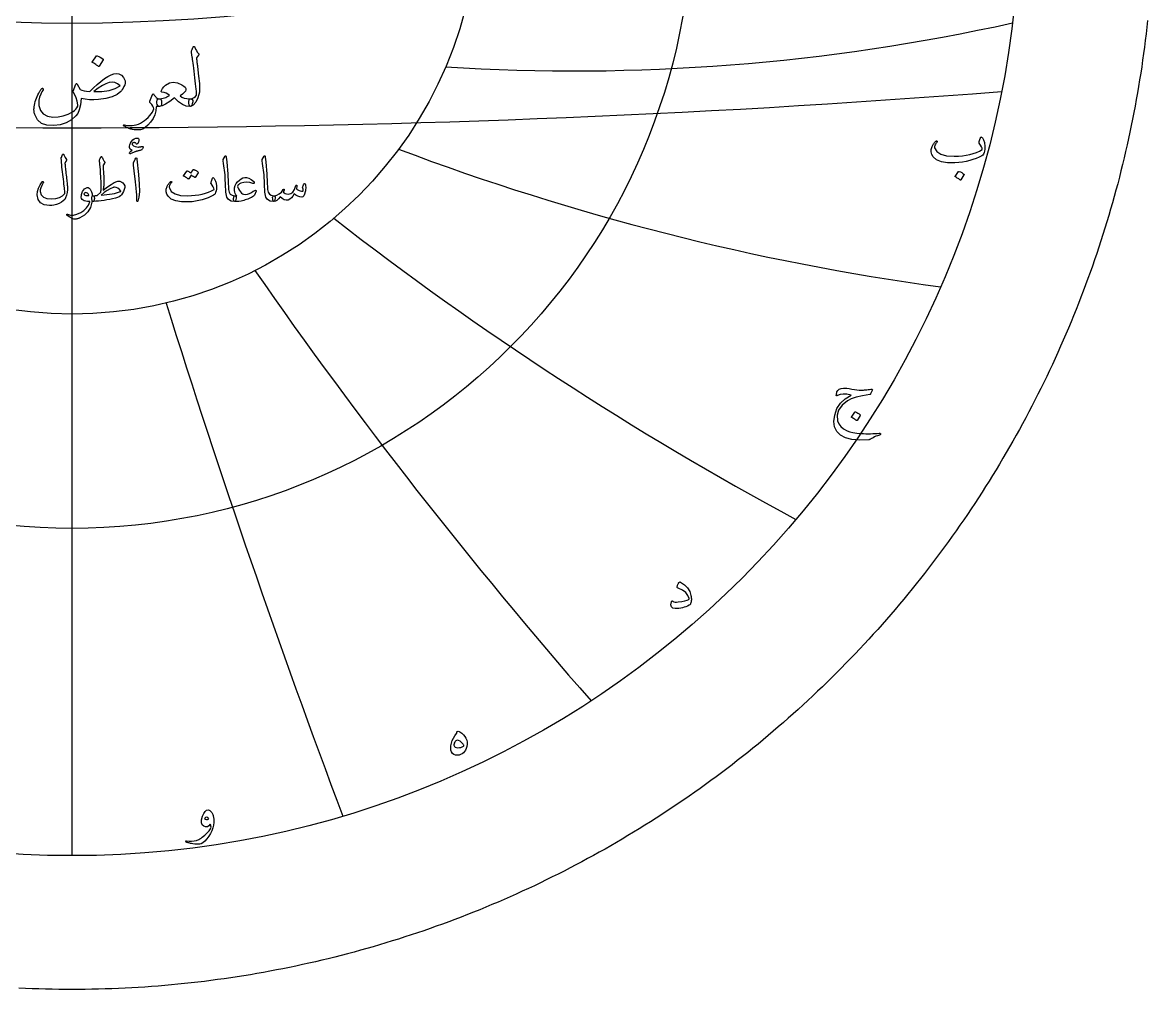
# Model space of a CAD drawing. Header units: millimetres. Extents: x -68 to 68, y -68 to 70.
# Drawn here: x -3.1 to 68.1, y -68.5 to -7.2 of the extents above; entities that cross this region are included whole.
import ezdxf

# ---------------------------------------------------------------- set-up
doc = ezdxf.new("R2010")
doc.units = ezdxf.units.MM
for name, color, linetype in [('CUT_OUTER', 1, 'Continuous'), ('ENGRAVE', 7, 'Continuous'), ('ENGRAVE_FINE', 8, 'Continuous'), ('TEXT', 5, 'Continuous')]:
    doc.layers.add(name, color=color, linetype=linetype)

msp = doc.modelspace()

# ---------------------------------------------------------------- linework, layer by layer
at = {"layer": 'CUT_OUTER'}
msp.add_lwpolyline([(68.1028, -7.1297), (68.0578, -7.5475), (68.0102, -7.9649), (67.96, -8.3821), (67.9073, -8.7989), (67.8521, -9.2154), (67.7942, -9.6316), (67.7339, -10.0474), (67.6709, -10.4628), (67.6055, -10.8778), (67.5374, -11.2924), (67.4669, -11.7066), (67.3938, -12.1204), (67.3181, -12.5337), (67.24, -12.9465), (67.1593, -13.3588), (67.076, -13.7706), (66.9903, -14.182), (66.902, -14.5927), (66.8112, -15.003), (66.7179, -15.4126), (66.6221, -15.8217), (66.5237, -16.2302), (66.4229, -16.6381), (66.3196, -17.0453), (66.2137, -17.4519), (66.1054, -17.8579), (65.9946, -18.2632), (65.8813, -18.6677), (65.7655, -19.0716), (65.6472, -19.4748), (65.5265, -19.8772), (65.4033, -20.2789), (65.2776, -20.6799), (65.1495, -21.08), (65.0189, -21.4794), (64.8859, -21.8779), (64.7505, -22.2756), (64.6126, -22.6725), (64.4722, -23.0685), (64.3295, -23.4637), (64.1843, -23.858), (64.0367, -24.2513), (63.8867, -24.6438), (63.7343, -25.0354), (63.5795, -25.4259), (63.4222, -25.8156), (63.2627, -26.2042), (63.1007, -26.5919), (62.9363, -26.9786), (62.7696, -27.3643), (62.6005, -27.7489), (62.4291, -28.1325), (62.2553, -28.515), (62.0791, -28.8965), (61.9007, -29.2768), (61.7199, -29.6561), (61.5367, -30.0342), (61.3513, -30.4113), (61.1635, -30.7871), (60.9735, -31.1618), (60.7811, -31.5354), (60.5865, -31.9077), (60.3896, -32.2789), (60.1904, -32.6488), (59.9889, -33.0175), (59.7852, -33.385), (59.5792, -33.7512), (59.371, -34.1161), (59.1605, -34.4798), (58.9479, -34.8421), (58.733, -35.2032), (58.5159, -35.5629), (58.2965, -35.9213), (58.075, -36.2783), (57.8513, -36.634), (57.6255, -36.9882), (57.3974, -37.3411), (57.1672, -37.6926), (56.9349, -38.0427), (56.7004, -38.3913), (56.4638, -38.7385), (56.225, -39.0842), (55.9841, -39.4285), (55.7411, -39.7712), (55.4961, -40.1125), (55.2489, -40.4523), (54.9996, -40.7905), (54.7483, -41.1272), (54.4949, -41.4624), (54.2395, -41.796), (53.982, -42.128), (53.7225, -42.4584), (53.461, -42.7873), (53.1974, -43.1145), (52.9319, -43.4401), (52.6644, -43.764), (52.3948, -44.0864), (52.1233, -44.407), (51.8499, -44.726), (51.5745, -45.0433), (51.2971, -45.3589), (51.0178, -45.6728), (50.7366, -45.985), (50.4535, -46.2954), (50.1685, -46.6042), (49.8816, -46.9111), (49.5928, -47.2163), (49.3022, -47.5197), (49.0097, -47.8213), (48.7153, -48.1211), (48.4191, -48.4191), (48.1211, -48.7153), (47.8213, -49.0097), (47.5197, -49.3022), (47.2163, -49.5928), (46.9111, -49.8816), (46.6042, -50.1685), (46.2954, -50.4535), (45.985, -50.7366), (45.6728, -51.0178), (45.3589, -51.2971), (45.0433, -51.5745), (44.726, -51.8499), (44.407, -52.1233), (44.0864, -52.3948), (43.764, -52.6644), (43.4401, -52.9319), (43.1145, -53.1974), (42.7873, -53.461), (42.4584, -53.7225), (42.128, -53.982), (41.796, -54.2395), (41.4624, -54.4949), (41.1272, -54.7483), (40.7905, -54.9996), (40.4523, -55.2489), (40.1125, -55.4961), (39.7712, -55.7411), (39.4285, -55.9841), (39.0842, -56.225), (38.7385, -56.4638), (38.3913, -56.7004), (38.0427, -56.9349), (37.6926, -57.1672), (37.3411, -57.3974), (36.9882, -57.6255), (36.634, -57.8513), (36.2783, -58.075), (35.9213, -58.2965), (35.5629, -58.5159), (35.2032, -58.733), (34.8421, -58.9479), (34.4798, -59.1605), (34.1161, -59.371), (33.7512, -59.5792), (33.385, -59.7852), (33.0175, -59.9889), (32.6488, -60.1904), (32.2789, -60.3896), (31.9077, -60.5865), (31.5354, -60.7811), (31.1618, -60.9735), (30.7871, -61.1635), (30.4113, -61.3513), (30.0342, -61.5367), (29.6561, -61.7199), (29.2768, -61.9007), (28.8965, -62.0791), (28.515, -62.2553), (28.1325, -62.4291), (27.7489, -62.6005), (27.3643, -62.7696), (26.9786, -62.9363), (26.5919, -63.1007), (26.2042, -63.2627), (25.8156, -63.4222), (25.4259, -63.5795), (25.0354, -63.7343), (24.6438, -63.8867), (24.2513, -64.0367), (23.858, -64.1843), (23.4637, -64.3295), (23.0685, -64.4722), (22.6725, -64.6126), (22.2756, -64.7505), (21.8779, -64.8859), (21.4794, -65.0189), (21.08, -65.1495), (20.6799, -65.2776), (20.2789, -65.4033), (19.8772, -65.5265), (19.4748, -65.6472), (19.0716, -65.7655), (18.6677, -65.8813), (18.2632, -65.9946), (17.8579, -66.1054), (17.4519, -66.2137), (17.0453, -66.3196), (16.6381, -66.4229), (16.2302, -66.5237), (15.8217, -66.6221), (15.4126, -66.7179), (15.003, -66.8112), (14.5927, -66.902), (14.182, -66.9903), (13.7706, -67.076), (13.3588, -67.1593), (12.9465, -67.24), (12.5337, -67.3181), (12.1204, -67.3938), (11.7066, -67.4669), (11.2924, -67.5374), (10.8778, -67.6055), (10.4628, -67.6709), (10.0474, -67.7339), (9.6316, -67.7942), (9.2154, -67.8521), (8.7989, -67.9073), (8.3821, -67.96), (7.9649, -68.0102), (7.5475, -68.0578), (7.1297, -68.1028), (6.7117, -68.1453), (6.2935, -68.1852), (5.875, -68.2225), (5.4563, -68.2573), (5.0373, -68.2895), (4.6182, -68.3191), (4.1989, -68.3461), (3.7795, -68.3706), (3.3599, -68.3925), (2.9402, -68.4118), (2.5204, -68.4286), (2.1005, -68.4428), (1.6805, -68.4544), (1.2604, -68.4634), (0.8403, -68.4698), (0.4202, -68.4737), (0, -68.475), (-0.4202, -68.4737), (-0.8403, -68.4698), (-1.2604, -68.4634), (-1.6805, -68.4544), (-2.1005, -68.4428), (-2.5204, -68.4286), (-2.9402, -68.4118), (-3.3599, -68.3925)], dxfattribs=at)
at = {"layer": 'ENGRAVE'}
for points in [[(0, -60), (0, 60)], [(0, -60), (0, -25.7092)]]:
    msp.add_lwpolyline(points, dxfattribs=at)
for radius in [60, 39.2754, 25.7092]:
    msp.add_circle((0, 0), radius, dxfattribs=at)
for centre, radius, start, end in [((0, 102.3158), 109.5951, 237.334847, 302.665153), ((31.7316, 118.424), 128.7389, 266.404727, 282.482635), ((76.5354, 132.5633), 158.0293, 249.303424, 262.165751), ((144.184, 144.184), 207.655, 232.086577, 241.733322), ((264.7091, 152.8299), 308.1727, 214.777897, 221.20906), ((590.2568, 158.1588), 612.3397, 197.4053373, 200.6209189)]:
    msp.add_arc(centre, radius, start, end, dxfattribs=at)
at = {"layer": 'ENGRAVE_FINE'}
msp.add_arc((0, 742.9788), 756.8869, 265.5394658, 274.4605342, dxfattribs=at)
at = {"layer": 'TEXT'}
for points in [[(7.5687, -9.0463), (7.6046, -8.9594), (7.6326, -8.8906), (7.6525, -8.8397), (7.6645, -8.8067), (7.6738, -8.7858), (7.6858, -8.7708), (7.7004, -8.7618), (7.7177, -8.7588), (7.7374, -8.7622), (7.7537, -8.7721), (7.7666, -8.7888), (7.7763, -8.8121), (7.8205, -8.9262), (7.8734, -9.029), (7.935, -9.1204), (8.0052, -9.2006), (8.0248, -9.2262), (8.0304, -9.2552), (8.0221, -9.2874), (7.9998, -9.323), (7.8827, -9.488), (7.8907, -9.5619), (7.8987, -9.6344), (7.9067, -9.7056), (7.9147, -9.7754), (7.9227, -9.844), (7.9306, -9.9112), (7.9386, -9.977), (7.9466, -10.0416), (8.0201, -10.639), (8.065, -11.1061), (8.0813, -11.4427), (8.069, -11.649), (7.9686, -12.0232), (7.8375, -12.2997), (7.6758, -12.4783), (7.4835, -12.5592), (7.4782, -12.5592), (7.4729, -12.5592), (7.4676, -12.5592), (7.4623, -12.5592), (7.4307, -12.5292), (7.4104, -12.4607), (7.4014, -12.3536), (7.4037, -12.2079), (7.4087, -12.154), (7.4237, -12.1147), (7.4486, -12.0901), (7.4835, -12.0801), (7.6186, -12.0532), (7.731, -12.0043), (7.8209, -11.9334), (7.8881, -11.8406), (7.8836, -11.7292), (7.8754, -11.6024), (7.8636, -11.4604), (7.8481, -11.303), (7.8293, -11.131), (7.8076, -10.9451), (7.7828, -10.7452), (7.755, -10.5313), (7.7294, -10.321), (7.7058, -10.1321), (7.6841, -9.9644), (7.6645, -9.818), (7.6476, -9.6929), (7.6339, -9.5892), (7.6236, -9.5067), (7.6166, -9.4454), (7.5634, -9.1421), (7.5617, -9.1121), (7.5621, -9.0862), (7.5644, -9.0642), (7.5687, -9.0463)], [(1.5435, -9.3603), (1.5502, -9.3536), (1.5595, -9.3496), (1.5715, -9.3483), (1.5861, -9.3496), (1.6896, -9.3916), (1.7871, -9.4428), (1.8785, -9.5033), (1.964, -9.5732), (1.9723, -9.5838), (1.976, -9.5945), (1.975, -9.6051), (1.9694, -9.6158), (1.7192, -10.0203), (1.7099, -10.0299), (1.6979, -10.0323), (1.6833, -10.0273), (1.666, -10.015), (1.651, -10.0043), (1.6274, -9.9884), (1.5951, -9.9671), (1.5542, -9.9404), (1.504, -9.9085), (1.4438, -9.8713), (1.3736, -9.8287), (1.2934, -9.7808), (1.2827, -9.7728), (1.2774, -9.7648), (1.2774, -9.7568), (1.2827, -9.7488)], [(2.789, -10.4674), (2.9747, -10.4947), (3.1323, -10.5818), (3.2621, -10.7289), (3.3639, -10.9358), (3.3752, -11.0149), (3.3665, -11.1034), (3.3379, -11.2012), (3.2894, -11.3084), (3.2335, -11.4115), (3.1829, -11.4973), (3.1377, -11.5658), (3.0977, -11.6171), (2.8649, -11.8087), (2.5495, -11.9577), (2.1517, -12.0642), (1.6713, -12.128), (1.3822, -12.142), (1.1058, -12.136), (0.842, -12.1101), (0.5908, -12.0642), (0.5316, -12.4544), (0.4551, -12.7681), (0.3613, -13.0053), (0.2502, -13.1659), (-0.0412, -13.4138), (-0.3726, -13.5984), (-0.7438, -13.7198), (-1.155, -13.778), (-1.5878, -13.7577), (-1.9334, -13.633), (-2.1919, -13.4038), (-2.3632, -13.0701), (-2.3779, -13.0184), (-2.3898, -12.9643), (-2.3992, -12.908), (-2.4058, -12.8492), (-2.4091, -12.7885), (-2.4085, -12.7262), (-2.4038, -12.6621), (-2.3952, -12.5964), (-2.3765, -12.4801), (-2.3526, -12.3655), (-2.3233, -12.2526), (-2.2887, -12.1413), (-2.2491, -12.0321), (-2.2049, -11.9251), (-2.156, -11.8205), (-2.1024, -11.7182), (-2.0786, -11.6766), (-2.0552, -11.637), (-2.0321, -11.5994), (-2.0093, -11.5638), (-1.9872, -11.5302), (-1.966, -11.4986), (-1.9459, -11.469), (-1.9268, -11.4414), (-1.9131, -11.4258), (-1.8988, -11.4161), (-1.8839, -11.4125), (-1.8682, -11.4148), (-1.8516, -11.4211), (-1.839, -11.4294), (-1.8303, -11.4398), (-1.8256, -11.4521), (-1.8243, -11.466), (-1.8256, -11.4813), (-1.8296, -11.498), (-1.8363, -11.5159), (-1.8752, -11.5748), (-1.9121, -11.6397), (-1.9471, -11.7105), (-1.98, -11.7874), (-2.0492, -11.984), (-2.0918, -12.1693), (-2.1077, -12.3433), (-2.0971, -12.5059), (-1.9976, -12.815), (-1.8163, -13.0395), (-1.5532, -13.1796), (-1.2082, -13.2351), (-0.8749, -13.2195), (-0.5509, -13.1566), (-0.2362, -13.0465), (0.0692, -12.8892), (0.1613, -12.8236), (0.2408, -12.7441), (0.3077, -12.6506), (0.3619, -12.5432), (0.3683, -12.5282), (0.3712, -12.5099), (0.3709, -12.4883), (0.3673, -12.4634), (0.3204, -12.2252), (0.2595, -12.0163), (0.1846, -11.8366), (0.0958, -11.6863), (0.0782, -11.6586), (0.0679, -11.6344), (0.0649, -11.6134), (0.0692, -11.5958), (0.2342, -11.1593), (0.2578, -11.1264), (0.2808, -11.1127), (0.3031, -11.1184), (0.3247, -11.1434), (0.5216, -11.4787), (0.6271, -11.5286), (0.7625, -11.5665), (0.9278, -11.5924), (1.1231, -11.6064), (1.3549, -11.3805), (1.5875, -11.1713), (1.8207, -10.9787), (2.0545, -10.8027), (2.2781, -10.656), (2.475, -10.5512), (2.6453, -10.4883), (2.789, -10.4674)], [(3.0498, -11.2551), (2.8865, -11.1307), (2.7158, -11.0555), (2.5379, -11.0296), (2.3526, -11.0529), (2.1517, -11.1237), (1.9215, -11.2405), (1.662, -11.4032), (1.3732, -11.6117), (1.8992, -11.6134), (2.3539, -11.5545), (2.7375, -11.4351), (3.0498, -11.2551)], [(7.4835, -12.0801), (7.5614, -12.0918), (7.614, -12.1267), (7.6412, -12.1849), (7.6432, -12.2664), (7.6173, -12.3925), (7.582, -12.4833), (7.5374, -12.5389), (7.4835, -12.5592), (7.2384, -12.5369), (6.9925, -12.4381), (6.746, -12.2628), (6.4989, -12.0109), (6.1872, -12.2528), (5.9227, -12.4248), (5.7055, -12.5269), (5.5355, -12.5592), (5.4793, -12.5465), (5.433, -12.5086), (5.3968, -12.4454), (5.3705, -12.3569), (5.3628, -12.2398), (5.3878, -12.1546), (5.4453, -12.1014), (5.5355, -12.0801), (5.6175, -12.0721), (5.6985, -12.0588), (5.7785, -12.0402), (5.8575, -12.0163), (5.9355, -11.9866), (6.0125, -11.9511), (6.0885, -11.9095), (6.1635, -11.8619), (6.0714, -11.7867), (5.96, -11.7262), (5.8292, -11.6803), (5.6792, -11.649), (5.6656, -11.6433), (5.6566, -11.6317), (5.6522, -11.6141), (5.6526, -11.5904), (5.6779, -11.5089), (5.7324, -11.4188), (5.8163, -11.32), (5.9294, -11.2125), (6.1652, -11.0712), (6.415, -11.0196), (6.6788, -11.0579), (6.9566, -11.1859), (7.0744, -11.2678), (7.1562, -11.3483), (7.2021, -11.4274), (7.2121, -11.5053), (7.1828, -11.5891), (7.111, -11.6809), (6.9965, -11.7807), (6.8395, -11.8885), (6.9516, -11.9723), (7.0963, -12.0322), (7.2736, -12.0681), (7.4835, -12.0801)], [(4.934, -12.2292), (5.099, -11.8034), (5.1173, -11.7694), (5.135, -11.7528), (5.1519, -11.7535), (5.1682, -11.7714), (5.2128, -11.8459), (5.256, -11.9098), (5.298, -11.963), (5.3385, -12.0056), (5.3831, -12.0382), (5.4317, -12.0615), (5.4843, -12.0755), (5.5408, -12.0801), (5.5967, -12.0948), (5.6366, -12.1387), (5.6606, -12.2119), (5.6685, -12.3143), (5.6606, -12.4174), (5.6366, -12.4926), (5.5967, -12.5399), (5.5408, -12.5592), (5.4979, -12.5612), (5.4543, -12.5618), (5.4101, -12.5612), (5.3652, -12.5592), (5.3575, -12.5612), (5.3505, -12.5671), (5.3442, -12.5771), (5.3385, -12.5911), (5.3099, -12.8429), (5.2401, -13.0874), (5.129, -13.3246), (4.9766, -13.5545), (4.8066, -13.7544), (4.6426, -13.9018), (4.4846, -13.9966), (4.3326, -14.0388), (4.1895, -14.0498), (4.0585, -14.0508), (3.9394, -14.0418), (3.8323, -14.0229), (3.7799, -14.0082), (3.7238, -13.9909), (3.6641, -13.971), (3.6007, -13.9484), (3.534, -13.9224), (3.4643, -13.8925), (3.3916, -13.8585), (3.316, -13.8206), (3.297, -13.812), (3.2827, -13.802), (3.2731, -13.7907), (3.2681, -13.778), (3.2647, -13.7611), (3.2654, -13.7474), (3.2701, -13.7371), (3.2787, -13.7301), (3.29, -13.7238), (3.3027, -13.7208), (3.3166, -13.7211), (3.3319, -13.7248), (3.4996, -13.7587), (3.6566, -13.7754), (3.803, -13.7747), (3.9387, -13.7567), (4.0729, -13.7213), (4.2042, -13.6736), (4.3324, -13.6135), (4.4577, -13.5412), (4.5802, -13.4568), (4.7005, -13.3609), (4.8184, -13.2533), (4.934, -13.134), (5.0209, -13.0252), (5.0897, -12.9171), (5.1406, -12.8097), (5.1735, -12.7029), (5.1639, -12.6284), (5.1243, -12.5432), (5.0548, -12.4474), (4.9553, -12.3409), (4.938, -12.318), (4.9287, -12.2917), (4.9274, -12.2621), (4.934, -12.2292)], [(4.3672, -15.3402), (4.3152, -15.3499), (4.2669, -15.3592), (4.2223, -15.3679), (4.1816, -15.3761), (4.1448, -15.3841), (4.1122, -15.3921), (4.0839, -15.4001), (4.0598, -15.4081), (4.0353, -15.4172), (4.0059, -15.4285), (3.9715, -15.4421), (3.9321, -15.458), (3.8876, -15.4763), (3.8382, -15.4974), (3.7839, -15.5212), (3.7245, -15.5478), (3.7003, -15.5558), (3.6796, -15.5558), (3.6624, -15.5478), (3.6486, -15.5318), (3.6404, -15.4926), (3.6636, -15.447), (3.7182, -15.3948), (3.8043, -15.3362), (3.7384, -15.2988), (3.6885, -15.2584), (3.6546, -15.215), (3.6367, -15.1686), (3.6332, -15.081), (3.6546, -14.9859), (3.701, -14.8834), (3.7724, -14.7734), (3.8575, -14.6748), (3.945, -14.6067), (4.0351, -14.569), (4.1277, -14.5618), (4.1793, -14.5748), (4.2145, -14.6017), (4.2332, -14.6426), (4.2354, -14.6975), (4.2265, -14.7569), (4.2115, -14.8113), (4.1905, -14.8607), (4.1636, -14.9051), (4.1366, -14.9363), (4.1117, -14.95), (4.0887, -14.9463), (4.0678, -14.925), (4.0438, -14.8934), (4.0159, -14.8702), (3.984, -14.8554), (3.948, -14.8492), (3.9104, -14.8492), (3.8772, -14.8572), (3.8485, -14.8731), (3.8243, -14.8971), (3.8066, -14.926), (3.8013, -14.953), (3.8086, -14.9779), (3.8283, -15.0009), (3.9021, -15.0555), (3.9919, -15.0957), (4.0977, -15.1214), (4.2195, -15.1326), (4.2301, -15.1323), (4.2419, -15.1311), (4.255, -15.1293), (4.2694, -15.1266), (4.285, -15.1235), (4.3018, -15.1201), (4.3199, -15.1165), (4.3392, -15.1127), (4.3602, -15.1088), (4.3792, -15.1052), (4.3961, -15.1018), (4.4111, -15.0987), (4.4243, -15.0961), (4.436, -15.0942), (4.4463, -15.0931), (4.455, -15.0927), (4.4715, -15.0945), (4.4849, -15.0997), (4.4954, -15.1084), (4.5029, -15.1206), (4.5076, -15.1324), (4.5099, -15.1436), (4.5096, -15.1543), (4.5069, -15.1646), (4.4682, -15.2369), (4.432, -15.2903), (4.3984, -15.3247), (4.3672, -15.3402)], [(57.6268, -14.519), (57.6554, -14.5549), (57.6817, -14.5946), (57.7055, -14.638), (57.7269, -14.6851), (57.7459, -14.7356), (57.7626, -14.7894), (57.7768, -14.8463), (57.7886, -14.9065), (57.8041, -15.0273), (57.8078, -15.1471), (57.7998, -15.2658), (57.7801, -15.3834), (57.7503, -15.4882), (57.712, -15.5729), (57.6652, -15.6373), (57.6098, -15.6815), (57.4342, -15.7743), (57.2479, -15.8571), (57.0509, -15.9298), (56.8433, -15.9923), (56.6251, -16.0442), (56.3963, -16.0849), (56.1567, -16.1144), (55.9066, -16.1328), (55.4377, -16.128), (55.0528, -16.0625), (54.7521, -15.9364), (54.5355, -15.7496), (54.4466, -15.6035), (54.4056, -15.4462), (54.4125, -15.2777), (54.4673, -15.0981), (54.4858, -15.0594), (54.5073, -15.0199), (54.5316, -14.9795), (54.5589, -14.9384), (54.5891, -14.8965), (54.6222, -14.8538), (54.6583, -14.8103), (54.6973, -14.766), (54.7103, -14.7535), (54.7239, -14.7457), (54.738, -14.7428), (54.7526, -14.7447), (54.7625, -14.7484), (54.7707, -14.7553), (54.7774, -14.7654), (54.7824, -14.7787), (54.7848, -14.7913), (54.7835, -14.8032), (54.7785, -14.8147), (54.7697, -14.8256), (54.7332, -14.869), (54.7005, -14.9139), (54.6715, -14.9605), (54.6462, -15.0087), (54.6289, -15.0547), (54.6196, -15.0992), (54.6182, -15.142), (54.6249, -15.1833), (54.758, -15.4241), (55.0081, -15.5931), (55.3754, -15.6902), (55.8597, -15.7155), (56.126, -15.7053), (56.3798, -15.683), (56.621, -15.6489), (56.8497, -15.6027), (57.0662, -15.5445), (57.2708, -15.4744), (57.4633, -15.3923), (57.6439, -15.2982), (57.6263, -15.2104), (57.5864, -15.113), (57.5241, -15.006), (57.4395, -14.8895), (57.4368, -14.8783), (57.4373, -14.8575), (57.4411, -14.8272), (57.448, -14.7873), (57.4499, -14.7833), (57.4512, -14.7798), (57.452, -14.7769), (57.4523, -14.7745), (57.4661, -14.7202), (57.4863, -14.6595), (57.5129, -14.5925), (57.5459, -14.519), (57.5606, -14.4966), (57.5789, -14.4892), (57.601, -14.4966), (57.6268, -14.519)], [(-0.5988, -15.6117), (-0.5918, -15.5994), (-0.5828, -15.5907), (-0.5718, -15.5855), (-0.5589, -15.5837), (-0.5459, -15.586), (-0.5349, -15.5927), (-0.5259, -15.6039), (-0.519, -15.6196), (-0.4818, -15.7112), (-0.4421, -15.7903), (-0.3999, -15.8569), (-0.3553, -15.9111), (-0.3421, -15.9305), (-0.3383, -15.953), (-0.3441, -15.9784), (-0.3593, -16.0069), (-0.369, -16.0206), (-0.3782, -16.0338), (-0.387, -16.0465), (-0.3952, -16.0588), (-0.4029, -16.0702), (-0.4102, -16.0807), (-0.4169, -16.0902), (-0.4231, -16.0987), (-0.4336, -16.1141), (-0.4411, -16.1326), (-0.4456, -16.1541), (-0.4471, -16.1785), (-0.4424, -16.2475), (-0.4361, -16.3227), (-0.4284, -16.4042), (-0.4192, -16.4919), (-0.4087, -16.5858), (-0.3972, -16.686), (-0.3847, -16.7924), (-0.3712, -16.905), (-0.3562, -17.0174), (-0.3428, -17.1231), (-0.3312, -17.222), (-0.3214, -17.3142), (-0.313, -17.3999), (-0.3059, -17.4794), (-0.3, -17.5526), (-0.2954, -17.6196), (-0.2902, -17.8179), (-0.3064, -18.0058), (-0.3441, -18.1832), (-0.4032, -18.3501), (-0.4608, -18.4482), (-0.5499, -18.5387), (-0.6704, -18.6218), (-0.8223, -18.6974), (-0.987, -18.76), (-1.1417, -18.8042), (-1.2864, -18.8299), (-1.4211, -18.8371), (-1.7584, -18.7907), (-2, -18.6635), (-2.1457, -18.4554), (-2.1956, -18.1665), (-2.1781, -17.9512), (-2.1217, -17.7404), (-2.0264, -17.534), (-1.8922, -17.3322), (-1.8819, -17.3205), (-1.8712, -17.3132), (-1.86, -17.3105), (-1.8483, -17.3122), (-1.8358, -17.317), (-1.8263, -17.3232), (-1.8198, -17.3309), (-1.8163, -17.3402), (-1.8138, -17.3539), (-1.8143, -17.3671), (-1.8178, -17.3798), (-1.8243, -17.3921), (-1.9159, -17.5704), (-1.979, -17.7224), (-2.0137, -17.8479), (-2.0199, -17.9469), (-1.9533, -18.1603), (-1.8093, -18.3092), (-1.588, -18.3938), (-1.2894, -18.414), (-1.0202, -18.3848), (-0.7914, -18.3172), (-0.603, -18.2112), (-0.4551, -18.0667), (-0.4582, -17.997), (-0.4636, -17.9155), (-0.4712, -17.8223), (-0.481, -17.7174), (-0.4934, -17.6005), (-0.5085, -17.4714), (-0.5263, -17.3301), (-0.5469, -17.1765), (-0.5664, -17.0181), (-0.5848, -16.8621), (-0.6023, -16.7087), (-0.6188, -16.5577), (-0.634, -16.4093), (-0.6477, -16.2633), (-0.6599, -16.1199), (-0.6706, -15.9789), (-0.6866, -15.8432), (-0.6859, -15.8277), (-0.6836, -15.8132), (-0.6799, -15.7998), (-0.6746, -15.7873)], [(1.8363, -15.7554), (1.8458, -15.7451), (1.8543, -15.7384), (1.8617, -15.7352), (1.8682, -15.7354), (1.876, -15.7389), (1.8832, -15.7454), (1.8899, -15.7549), (1.8962, -15.7673), (1.9215, -15.8212), (1.9456, -15.8711), (1.9684, -15.917), (1.99, -15.959), (2.0106, -15.9964), (2.0304, -16.0288), (2.0495, -16.0563), (2.0678, -16.0787), (2.0813, -16.0972), (2.0858, -16.1166), (2.0813, -16.1371), (2.0678, -16.1586), (1.988, -16.2584), (1.9778, -16.2756), (1.971, -16.2953), (1.9678, -16.3175), (1.968, -16.3422), (1.981, -16.5306), (1.992, -16.6965), (2.001, -16.8399), (2.0079, -16.9609), (2.0132, -17.0597), (2.0169, -17.1366), (2.0192, -17.1915), (2.0199, -17.2244), (2.019, -17.3217), (2.0164, -17.414), (2.0121, -17.5013), (2.0059, -17.5837), (1.9983, -17.661), (1.9895, -17.7334), (1.9794, -17.8007), (1.968, -17.8631), (2.2392, -17.6555), (2.474, -17.4959), (2.6724, -17.3841), (2.8343, -17.3202), (2.9064, -17.3032), (2.971, -17.2963), (3.0281, -17.2992), (3.0778, -17.3122), (3.1479, -17.3486), (3.2145, -17.406), (3.2776, -17.4844), (3.3373, -17.5837), (3.3465, -17.6074), (3.3502, -17.6346), (3.3485, -17.6653), (3.3412, -17.6994), (3.3016, -17.8222), (3.2544, -17.939), (3.1998, -18.0497), (3.1377, -18.1545), (3.0773, -18.2219), (2.992, -18.2803), (2.8817, -18.3297), (2.7465, -18.3701), (2.5654, -18.4101), (2.3857, -18.4464), (2.2072, -18.479), (2.0299, -18.5078), (1.8541, -18.5326), (1.6801, -18.5532), (1.5078, -18.5696), (1.3373, -18.5817), (1.3181, -18.5762), (1.3004, -18.5597), (1.2842, -18.5323), (1.2694, -18.4938), (1.2565, -18.4467), (1.2495, -18.401), (1.2485, -18.3569), (1.2535, -18.3142), (1.2647, -18.277), (1.2824, -18.2493), (1.3066, -18.2311), (1.3373, -18.2224), (1.3781, -18.2201), (1.4166, -18.2174), (1.4529, -18.2141), (1.487, -18.2104), (1.5188, -18.2067), (1.5484, -18.2034), (1.5757, -18.2007), (1.6008, -18.1984), (1.8243, -17.9829), (1.8263, -17.9735), (1.8283, -17.9614), (1.8303, -17.9466), (1.8323, -17.929), (1.8343, -17.9086), (1.8363, -17.8856), (1.8383, -17.8597), (1.8403, -17.8312), (1.842, -17.8001), (1.8433, -17.7668), (1.844, -17.7312), (1.8443, -17.6935), (1.8443, -17.6537), (1.8443, -17.6121), (1.8443, -17.5688), (1.8443, -17.5238), (1.8438, -17.4729), (1.8423, -17.412), (1.8398, -17.3412), (1.8363, -17.2603), (1.8318, -17.17), (1.8263, -17.0707), (1.8198, -16.9624), (1.8123, -16.8452), (1.7951, -16.5849), (1.7794, -16.3791), (1.7652, -16.2277), (1.7525, -16.1306), (1.7422, -16.0682), (1.7355, -16.0208), (1.7323, -15.9884), (1.7325, -15.9709), (1.7446, -15.938), (1.757, -15.9071), (1.7696, -15.8781), (1.7824, -15.8512), (1.7955, -15.8257), (1.8088, -15.8013), (1.8224, -15.7778), (1.8363, -15.7554)], [(4.0039, -15.9071), (4.0421, -15.8332), (4.0728, -15.8073), (4.096, -15.8292), (4.1117, -15.8991), (4.2035, -16.8771), (4.2581, -17.4774), (4.2704, -17.9569), (4.2402, -18.3157), (4.1676, -18.5537), (4.1544, -18.5732), (4.1426, -18.5837), (4.1324, -18.5851), (4.1237, -18.5777), (4.1167, -18.5659), (4.1117, -18.5507), (4.1087, -18.532), (4.1077, -18.5098), (4.1077, -18.3369), (4.0997, -18.1535), (4.0837, -17.9597), (4.0598, -17.7553), (4.0546, -17.7019), (4.0388, -17.5577), (4.0126, -17.3227), (3.976, -16.9969), (3.8881, -16.2743), (3.8861, -16.2359), (3.8881, -16.2005), (3.8941, -16.168), (3.9041, -16.1386)], [(9.7044, -15.7075), (9.7121, -15.6955), (9.7194, -15.6875), (9.7261, -15.6835), (9.7323, -15.6835), (9.7418, -15.6888), (9.7503, -15.7045), (9.7578, -15.7307), (9.7643, -15.7673), (9.7972, -16.0655), (9.8242, -16.3412), (9.8451, -16.5944), (9.8601, -16.8252), (9.8697, -17.0226), (9.8785, -17.1994), (9.8867, -17.3559), (9.894, -17.4919), (9.9004, -17.6074), (9.9055, -17.7024), (9.9094, -17.777), (9.912, -17.8312), (9.9474, -17.9933), (10.0257, -18.1126), (10.147, -18.189), (10.3112, -18.2224), (10.3568, -18.2344), (10.386, -18.2623), (10.3987, -18.3062), (10.395, -18.3661), (10.3763, -18.4604), (10.3561, -18.5278), (10.3344, -18.5682), (10.3112, -18.5817), (10.0801, -18.5512), (9.91, -18.4599), (9.8007, -18.3077), (9.7523, -18.0946), (9.7447, -17.9927), (9.7378, -17.8906), (9.7317, -17.7881), (9.7264, -17.6855), (9.7215, -17.5826), (9.7169, -17.4794), (9.7125, -17.376), (9.7084, -17.2723), (9.7009, -17.0746), (9.6904, -16.8966), (9.677, -16.7383), (9.6605, -16.5997), (9.641, -16.4666), (9.6186, -16.3247), (9.5931, -16.1741), (9.5647, -16.0148), (9.5609, -15.9862), (9.5617, -15.96), (9.5669, -15.9363), (9.5767, -15.915)], [(12.1754, -15.7075), (12.1831, -15.6955), (12.1904, -15.6875), (12.1971, -15.6835), (12.2033, -15.6835), (12.2128, -15.6888), (12.2213, -15.7045), (12.2288, -15.7307), (12.2353, -15.7673), (12.2682, -16.0655), (12.2952, -16.3412), (12.3161, -16.5944), (12.3311, -16.8252), (12.3407, -17.0226), (12.3496, -17.1994), (12.3577, -17.3559), (12.365, -17.4919), (12.3714, -17.6074), (12.3765, -17.7024), (12.3804, -17.777), (12.383, -17.8312), (12.4184, -17.9933), (12.4968, -18.1126), (12.618, -18.189), (12.7822, -18.2224), (12.8278, -18.2344), (12.857, -18.2623), (12.8698, -18.3062), (12.866, -18.3661), (12.8473, -18.4604), (12.8271, -18.5278), (12.8054, -18.5682), (12.7822, -18.5817), (12.5511, -18.5512), (12.381, -18.4599), (12.2717, -18.3077), (12.2233, -18.0946), (12.2157, -17.9927), (12.2088, -17.8906), (12.2027, -17.7881), (12.1974, -17.6855), (12.1925, -17.5826), (12.1879, -17.4794), (12.1835, -17.376), (12.1794, -17.2723), (12.1719, -17.0746), (12.1614, -16.8966), (12.148, -16.7383), (12.1315, -16.5997), (12.112, -16.4666), (12.0896, -16.3247), (12.0641, -16.1741), (12.0357, -16.0148), (12.0319, -15.9862), (12.0327, -15.96), (12.0379, -15.9363), (12.0477, -15.915)], [(8.9779, -17.0967), (9.0047, -17.1303), (9.0293, -17.1675), (9.0516, -17.2082), (9.0717, -17.2523), (9.0895, -17.2997), (9.1051, -17.3501), (9.1185, -17.4035), (9.1296, -17.4599), (9.144, -17.5732), (9.1475, -17.6855), (9.14, -17.7967), (9.1216, -17.907), (9.0936, -18.0053), (9.0577, -18.0847), (9.0138, -18.145), (8.9619, -18.1865), (8.7972, -18.2735), (8.6226, -18.3511), (8.438, -18.4192), (8.2433, -18.4779), (8.0388, -18.5265), (7.8242, -18.5647), (7.5996, -18.5924), (7.3651, -18.6096), (6.9255, -18.6051), (6.5647, -18.5437), (6.2828, -18.4255), (6.0797, -18.2503), (5.9964, -18.1134), (5.958, -17.9659), (5.9645, -17.808), (6.0158, -17.6396), (6.0332, -17.6033), (6.0533, -17.5662), (6.0761, -17.5284), (6.1017, -17.4899), (6.13, -17.4506), (6.1611, -17.4105), (6.1949, -17.3697), (6.2314, -17.3282), (6.2436, -17.3165), (6.2564, -17.3092), (6.2696, -17.3065), (6.2833, -17.3082), (6.2925, -17.3117), (6.3003, -17.3182), (6.3065, -17.3277), (6.3112, -17.3402), (6.3135, -17.3519), (6.3122, -17.3631), (6.3075, -17.3738), (6.2993, -17.3841), (6.2651, -17.4247), (6.2344, -17.4669), (6.2072, -17.5106), (6.1835, -17.5557), (6.1673, -17.5989), (6.1586, -17.6406), (6.1573, -17.6807), (6.1635, -17.7194), (6.2883, -17.9452), (6.5228, -18.1036), (6.8671, -18.1947), (7.3212, -18.2184), (7.5708, -18.2088), (7.8087, -18.188), (8.0349, -18.1559), (8.2493, -18.1126), (8.4523, -18.0581), (8.644, -17.9923), (8.8245, -17.9154), (8.9938, -17.8272), (8.9774, -17.7448), (8.9399, -17.6535), (8.8816, -17.5532), (8.8022, -17.444), (8.7997, -17.4335), (8.8002, -17.414), (8.8037, -17.3856), (8.8102, -17.3481), (8.8119, -17.3444), (8.8132, -17.3412), (8.8139, -17.3384), (8.8142, -17.3362), (8.8272, -17.2853), (8.8461, -17.2284), (8.8711, -17.1655), (8.902, -17.0967), (8.9157, -17.0757), (8.933, -17.0687), (8.9537, -17.0757), (8.9779, -17.0967)], [(7.6765, -16.5657), (7.6815, -16.5607), (7.6885, -16.5577), (7.6974, -16.5567), (7.7084, -16.5577), (7.7477, -16.5725), (7.7858, -16.5887), (7.8226, -16.6064), (7.8581, -16.6256), (7.8927, -16.6466), (7.9265, -16.6695), (7.9595, -16.6945), (7.9919, -16.7214), (7.9981, -16.7296), (8.0008, -16.7384), (8.0001, -16.7476), (7.9958, -16.7573), (7.8042, -17.0607), (7.799, -17.0647), (7.7913, -17.0647), (7.781, -17.0607), (7.7683, -17.0527), (7.7596, -17.0454), (7.7454, -17.0353), (7.7256, -17.0224), (7.7004, -17.0068), (7.6695, -16.9883), (7.6326, -16.9664), (7.5897, -16.9413), (7.5408, -16.913), (7.3891, -17.1486), (7.3821, -17.1558), (7.3731, -17.1575), (7.3621, -17.1538), (7.3492, -17.1446), (7.3379, -17.1366), (7.3202, -17.1246), (7.296, -17.1086), (7.2653, -17.0887), (7.2276, -17.0647), (7.1825, -17.0368), (7.1298, -17.0048), (7.0697, -16.9689), (7.0635, -16.9629), (7.0607, -16.9569), (7.0615, -16.951), (7.0657, -16.945), (7.2613, -16.6536), (7.2663, -16.6486), (7.2733, -16.6456), (7.2823, -16.6446), (7.2933, -16.6456), (7.3267, -16.6564), (7.3591, -16.669), (7.3906, -16.6834), (7.421, -16.6995), (7.4504, -16.717), (7.4789, -16.7359), (7.5063, -16.756), (7.5328, -16.7773)], [(11.6565, -17.931), (11.5487, -18.1705), (11.5349, -18.1942), (11.5217, -18.2134), (11.509, -18.2281), (11.4968, -18.2384), (11.4346, -18.2809), (11.368, -18.3207), (11.2969, -18.3577), (11.2213, -18.392), (11.1415, -18.4241), (11.0577, -18.4544), (10.9698, -18.483), (10.878, -18.5098), (10.7064, -18.5517), (10.5547, -18.5777), (10.4229, -18.5876), (10.3112, -18.5817), (10.2685, -18.5622), (10.2403, -18.5238), (10.2266, -18.4664), (10.2273, -18.39), (10.2376, -18.3212), (10.2523, -18.2703), (10.2715, -18.2374), (10.2952, -18.2224), (10.2992, -18.2224), (10.3032, -18.2224), (10.3072, -18.2224), (10.3112, -18.2224), (10.3409, -18.2254), (10.3701, -18.2264), (10.3987, -18.2254), (10.4269, -18.2224), (10.3785, -18.1508), (10.3411, -18.0717), (10.3147, -17.9851), (10.2992, -17.8911), (10.2969, -17.7226), (10.3261, -17.5727), (10.3868, -17.4412), (10.4788, -17.3282), (10.5973, -17.2227), (10.7134, -17.1416), (10.8269, -17.0849), (10.9379, -17.0527), (11.0577, -17.053), (11.1934, -17.0977), (11.3451, -17.1867), (11.5127, -17.3202), (11.5317, -17.3409), (11.5407, -17.3631), (11.5397, -17.3868), (11.5287, -17.412), (11.513, -17.4315), (11.4938, -17.442), (11.4711, -17.4435), (11.4449, -17.436), (11.257, -17.3816), (11.0686, -17.3621), (10.8798, -17.3776), (10.6904, -17.428), (10.6153, -17.4597), (10.5577, -17.4949), (10.5175, -17.5335), (10.4948, -17.5757), (10.4893, -17.6291), (10.5048, -17.6974), (10.5412, -17.7808), (10.5986, -17.8791), (10.6684, -17.9784), (10.7343, -18.0527), (10.7962, -18.1021), (10.8541, -18.1266), (10.9801, -18.1391), (11.1066, -18.1246), (11.2336, -18.0832), (11.361, -18.0148), (11.4768, -17.935), (11.5367, -17.897), (11.5846, -17.8751), (11.6205, -17.8691), (11.6445, -17.8791), (11.6542, -17.8913), (11.6594, -17.904), (11.6602, -17.9172), (11.6565, -17.931)], [(56.1408, -16.6864), (56.1461, -16.681), (56.1535, -16.6778), (56.1631, -16.6768), (56.1748, -16.6778), (56.2576, -16.7114), (56.3356, -16.7524), (56.4088, -16.8008), (56.4772, -16.8567), (56.4838, -16.8652), (56.4867, -16.8737), (56.4859, -16.8822), (56.4814, -16.8907), (56.2813, -17.2144), (56.2738, -17.2221), (56.2643, -17.2239), (56.2525, -17.2199), (56.2387, -17.2101), (56.2267, -17.2016), (56.2078, -17.1888), (56.182, -17.1718), (56.1493, -17.1505), (56.1091, -17.1249), (56.0609, -17.0951), (56.0048, -17.0611), (55.9406, -17.0227), (55.9321, -17.0164), (55.9279, -17.01), (55.9279, -17.0036), (55.9321, -16.9972)], [(1.2575, -18.6256), (1.1639, -18.9542), (1.007, -19.2293), (0.7867, -19.4512), (0.503, -19.6196), (0.4633, -19.6367), (0.4241, -19.652), (0.3855, -19.6656), (0.3473, -19.6774), (0.3099, -19.6873), (0.2734, -19.6949), (0.238, -19.7003), (0.2036, -19.7034), (0.1178, -19.6912), (0.004, -19.6465), (-0.1377, -19.5694), (-0.3074, -19.4599), (-0.3256, -19.4442), (-0.3363, -19.4289), (-0.3396, -19.4142), (-0.3353, -19.4), (-0.3258, -19.389), (-0.3134, -19.384), (-0.2979, -19.385), (-0.2794, -19.392), (-0.103, -19.4492), (0.0948, -19.4489), (0.3141, -19.3913), (0.5549, -19.2763), (0.7515, -19.1428), (0.9142, -18.9858), (1.0429, -18.8055), (1.1377, -18.6016), (1.137, -18.5944), (1.1347, -18.5886), (1.131, -18.5844), (1.1257, -18.5817), (0.9883, -18.5737), (0.8712, -18.5577), (0.7747, -18.5338), (0.6986, -18.5018), (0.6397, -18.4524), (0.6028, -18.3841), (0.5878, -18.2967), (0.5948, -18.1904), (0.597, -18.1764), (0.5998, -18.162), (0.603, -18.1474), (0.6068, -18.1326), (0.611, -18.1172), (0.6158, -18.1011), (0.621, -18.0843), (0.6267, -18.0667), (0.6736, -17.9527), (0.7305, -17.8581), (0.7974, -17.783), (0.8742, -17.7274), (0.9528, -17.6969), (1.0249, -17.6974), (1.0905, -17.7289), (1.1497, -17.7913), (1.2013, -17.8781), (1.2405, -17.9789), (1.2672, -18.0936), (1.2814, -18.2224), (1.2893, -18.2223), (1.2969, -18.2219), (1.3042, -18.2213), (1.3114, -18.2204), (1.3185, -18.2195), (1.3258, -18.2189), (1.3334, -18.2185), (1.3413, -18.2184), (1.3682, -18.2241), (1.3892, -18.2413), (1.4042, -18.27), (1.4131, -18.3102), (1.4169, -18.3544), (1.4161, -18.399), (1.4109, -18.4442), (1.4012, -18.4898), (1.3884, -18.53), (1.3742, -18.5587), (1.3585, -18.5759), (1.3413, -18.5817), (1.2654, -18.5817), (1.2649, -18.5889), (1.2634, -18.5986), (1.261, -18.6108), (1.2575, -18.6256)], [(2.6946, -17.6795), (2.6743, -17.6802), (2.6536, -17.6825), (2.6324, -17.6862), (2.6107, -17.6915), (2.4146, -17.7685), (2.2215, -17.8761), (2.0314, -18.0141), (1.8443, -18.1825), (2.0311, -18.165), (2.2085, -18.1445), (2.3764, -18.1211), (2.5349, -18.0946), (2.6838, -18.065), (2.8233, -18.0318), (2.9533, -17.9951), (3.0738, -17.9549), (3.085, -17.9502), (3.0908, -17.9439), (3.091, -17.9362), (3.0858, -17.927), (2.9999, -17.8217), (2.9061, -17.7453), (2.8043, -17.6979), (2.6946, -17.6795)], [(14.7183, -17.444), (14.727, -17.438), (14.7372, -17.44), (14.749, -17.4499), (14.7622, -17.4679), (14.7764, -17.4983), (14.7871, -17.5418), (14.7944, -17.5981), (14.7981, -17.6675), (14.7994, -17.7463), (14.7951, -17.8232), (14.7854, -17.898), (14.7702, -17.9709), (14.7258, -18.1126), (14.6764, -18.2144), (14.622, -18.2763), (14.5626, -18.2982), (14.4221, -18.29), (14.2921, -18.2533), (14.1726, -18.1882), (14.0636, -18.0946), (13.9887, -18.2421), (13.8999, -18.3571), (13.7971, -18.4397), (13.6804, -18.4898), (13.5579, -18.5008), (13.4339, -18.4699), (13.3084, -18.397), (13.1814, -18.2823), (13.0786, -18.4132), (12.9778, -18.5068), (12.879, -18.5629), (12.7822, -18.5817), (12.7627, -18.5707), (12.7443, -18.5377), (12.7268, -18.4829), (12.7103, -18.406), (12.7043, -18.3302), (12.7143, -18.2743), (12.7403, -18.2384), (12.7822, -18.2224), (12.9663, -18.1807), (13.1275, -18.0996), (13.2657, -17.9791), (13.381, -17.8192), (13.3872, -17.8105), (13.3939, -17.8042), (13.4012, -17.8005), (13.4089, -17.7992), (13.4184, -17.8002), (13.4269, -17.8032), (13.4344, -17.8082), (13.4408, -17.8152), (13.4446, -17.8367), (13.4359, -17.8731), (13.4146, -17.9245), (13.381, -17.9909), (13.4251, -18.042), (13.4937, -18.0797), (13.5868, -18.1039), (13.7043, -18.1146), (13.8508, -18.0839), (13.9788, -17.9839), (14.0883, -17.8145), (14.1794, -17.5757), (14.1838, -17.5635), (14.1893, -17.5547), (14.1958, -17.5495), (14.2033, -17.5477), (14.2145, -17.5487), (14.2243, -17.5517), (14.2325, -17.5567), (14.2392, -17.5637), (14.2442, -17.5737), (14.2472, -17.5837), (14.2482, -17.5937), (14.2472, -17.6036), (14.2073, -17.7713), (14.254, -17.8127), (14.3101, -17.8491), (14.3757, -17.8806), (14.4508, -17.907), (14.5239, -17.9242), (14.5795, -17.928), (14.6177, -17.9182), (14.6384, -17.895), (14.6452, -17.8596), (14.6414, -17.8092), (14.6272, -17.7438), (14.6025, -17.6635), (14.6067, -17.6408), (14.6274, -17.5966), (14.6646, -17.531), (14.7183, -17.444)], [(1.0658, -18.1785), (1.0239, -18.1054), (0.978, -18.0537), (0.9281, -18.0235), (0.8742, -18.0148), (0.842, -18.0233), (0.8134, -18.0368), (0.7882, -18.0552), (0.7665, -18.0787), (0.7595, -18.0911), (0.7585, -18.1046), (0.7635, -18.1191), (0.7744, -18.1346), (0.8156, -18.1707), (0.8752, -18.1954), (0.9533, -18.2087), (1.0499, -18.2104), (1.0599, -18.2084), (1.0658, -18.2024), (1.0678, -18.1924), (1.0658, -18.1785)], [(50.674, -30.5371), (50.5718, -30.767), (50.5624, -30.7822), (50.5515, -30.7936), (50.539, -30.8014), (50.5249, -30.8053), (50.0525, -30.8799), (49.6573, -30.9714), (49.3393, -31.08), (49.0985, -31.2056), (48.7608, -31.481), (48.5439, -31.7836), (48.4478, -32.1134), (48.4725, -32.4702), (48.5476, -32.6635), (48.6748, -32.8343), (48.8542, -32.9828), (49.0857, -33.109), (49.2483, -33.1654), (49.4508, -33.2112), (49.6933, -33.2463), (49.9756, -33.2708), (50.1257, -33.2779), (50.2737, -33.2825), (50.4195, -33.2843), (50.5632, -33.2835), (50.7043, -33.2803), (50.8421, -33.275), (50.9768, -33.2676), (51.1083, -33.258), (51.1391, -33.2559), (51.1636, -33.258), (51.1817, -33.2644), (51.1934, -33.275), (51.1998, -33.2881), (51.202, -33.3016), (51.1998, -33.3157), (51.1934, -33.3304), (51.1888, -33.3382), (51.1833, -33.3447), (51.1771, -33.3499), (51.17, -33.3538), (51.1624, -33.3571), (51.1546, -33.3607), (51.1465, -33.3646), (51.1381, -33.3687), (51.0154, -33.4078), (50.9071, -33.4485), (50.8131, -33.4909), (50.7336, -33.5348), (50.6826, -33.5664), (50.6362, -33.5933), (50.5942, -33.6154), (50.5569, -33.6327), (50.5245, -33.646), (50.4978, -33.6561), (50.4766, -33.663), (50.4611, -33.6668), (49.8788, -33.6883), (49.3838, -33.6465), (48.9761, -33.5414), (48.6556, -33.373), (48.4241, -33.142), (48.2873, -32.8535), (48.2453, -32.5075), (48.298, -32.1041), (48.4374, -31.6977), (48.6556, -31.3514), (48.9526, -31.0654), (49.3284, -30.8394), (49.0623, -30.7886), (48.8302, -30.7766), (48.6322, -30.8035), (48.4683, -30.8692), (48.4539, -30.8745), (48.4406, -30.8777), (48.4284, -30.8788), (48.4172, -30.8777), (48.4079, -30.8743), (48.4012, -30.8682), (48.3972, -30.8594), (48.3959, -30.8479), (48.4017, -30.795), (48.4108, -30.7425), (48.423, -30.6906), (48.4385, -30.6393), (48.4928, -30.5395), (48.579, -30.4658), (48.6971, -30.4181), (48.8472, -30.3966), (48.9423, -30.3974), (49.0612, -30.4083), (49.2041, -30.4293), (49.371, -30.4604), (49.5432, -30.4916), (49.7021, -30.5126), (49.8476, -30.5235), (49.9799, -30.5243), (50.0435, -30.5215), (50.1108, -30.5174), (50.1819, -30.5119), (50.2567, -30.5052), (50.3352, -30.4968), (50.4174, -30.4865), (50.5034, -30.4744), (50.5931, -30.4604), (50.6444, -30.4588), (50.675, -30.4711), (50.6849, -30.4972), (50.674, -30.5371)], [(49.5754, -31.9167), (49.5807, -31.9114), (49.5881, -31.9082), (49.5977, -31.9071), (49.6094, -31.9082), (49.6922, -31.9417), (49.7702, -31.9827), (49.8434, -32.0311), (49.9118, -32.087), (49.9184, -32.0955), (49.9213, -32.1041), (49.9205, -32.1126), (49.916, -32.1211), (49.7159, -32.4447), (49.7084, -32.4524), (49.6989, -32.4543), (49.6871, -32.4503), (49.6733, -32.4404), (49.6613, -32.4319), (49.6424, -32.4192), (49.6166, -32.4021), (49.5839, -32.3808), (49.5437, -32.3553), (49.4955, -32.3255), (49.4394, -32.2914), (49.3752, -32.2531), (49.3667, -32.2467), (49.3625, -32.2403), (49.3625, -32.2339), (49.3667, -32.2275)], [(38.3147, -42.9627), (38.3316, -42.912), (38.3483, -42.8664), (38.3646, -42.8258), (38.3807, -42.7903), (38.3963, -42.7595), (38.4111, -42.7333), (38.4251, -42.7116), (38.4382, -42.6945), (38.4587, -42.678), (38.4819, -42.671), (38.5077, -42.6737), (38.5362, -42.6859), (38.7882, -42.8549), (38.9822, -43.0511), (39.1182, -43.2744), (39.1962, -43.5248), (39.2071, -43.5964), (39.2143, -43.6664), (39.2177, -43.7348), (39.2175, -43.8016), (39.2132, -43.8662), (39.2047, -43.9282), (39.1919, -43.9876), (39.1749, -44.0443), (39.1597, -44.0746), (39.1397, -44.1018), (39.115, -44.1257), (39.0855, -44.1465), (38.9838, -44.1962), (38.8789, -44.2391), (38.7709, -44.275), (38.6597, -44.304), (38.5457, -44.3266), (38.4297, -44.3434), (38.3116, -44.3543), (38.1913, -44.3594), (38.0486, -44.3354), (37.9613, -44.255), (37.9294, -44.1183), (37.9528, -43.925), (37.9608, -43.904), (37.972, -43.8878), (37.9863, -43.8763), (38.0039, -43.8697), (38.0191, -43.8716), (38.0348, -43.8771), (38.051, -43.8865), (38.0678, -43.8995), (38.1197, -43.9274), (38.1902, -43.9431), (38.2794, -43.9466), (38.3871, -43.9378), (38.6211, -43.9038), (38.8119, -43.8654), (38.9596, -43.8229), (39.0642, -43.776), (39.0695, -43.7696), (39.0727, -43.759), (39.0737, -43.7441), (39.0727, -43.7249), (39.0006, -43.5237), (38.8608, -43.3459), (38.6535, -43.1916), (38.3786, -43.0607), (38.3427, -43.0418), (38.3201, -43.0191), (38.3108, -42.9928), (38.3147, -42.9627)], [(24.3829, -52.1473), (24.4194, -52.1305), (24.4606, -52.1271), (24.5067, -52.1369), (24.5575, -52.1601), (24.6839, -52.2447), (24.7906, -52.341), (24.8777, -52.4491), (24.945, -52.5688), (24.9916, -52.6937), (25.0163, -52.8211), (25.0192, -52.9513), (25.0003, -53.0841), (24.966, -53.2052), (24.9184, -53.3129), (24.8574, -53.4074), (24.7832, -53.4886), (24.6993, -53.5538), (24.6097, -53.6004), (24.5141, -53.6283), (24.4127, -53.6376), (24.2802, -53.628), (24.1721, -53.5908), (24.0886, -53.5258), (24.0295, -53.4332), (23.9941, -53.3207), (23.9816, -53.1916), (23.992, -53.046), (24.0252, -52.8839), (24.0793, -52.7157), (24.1519, -52.5561), (24.2432, -52.4049), (24.3531, -52.2623), (24.3568, -52.2556), (24.3595, -52.2442), (24.3611, -52.2279), (24.3616, -52.2069), (24.363, -52.184), (24.367, -52.1665), (24.3736, -52.1542), (24.3829, -52.1473)], [(24.7874, -53.0628), (24.8053, -53.0404), (24.8077, -53.0117), (24.7946, -52.9766), (24.7661, -52.935), (24.6674, -52.8275), (24.5713, -52.7519), (24.4779, -52.7083), (24.3872, -52.6966), (24.3441, -52.7043), (24.3041, -52.7275), (24.2674, -52.766), (24.2339, -52.8201), (24.207, -52.8784), (24.1902, -52.9297), (24.1836, -52.9742), (24.187, -53.0117), (24.2169, -53.0806), (24.268, -53.1298), (24.3403, -53.1594), (24.434, -53.1692), (24.5375, -53.1626), (24.631, -53.1426), (24.7143, -53.1094), (24.7874, -53.0628)], [(8.2668, -57.5104), (8.3445, -57.33), (8.4286, -57.2017), (8.5191, -57.1256), (8.616, -57.1017), (8.6767, -57.1123), (8.7352, -57.1443), (8.7916, -57.1975), (8.8459, -57.272), (8.872, -57.3151), (8.8949, -57.3593), (8.9146, -57.4045), (8.9311, -57.4508), (8.9452, -57.4985), (8.9577, -57.5477), (8.9686, -57.5985), (8.9779, -57.651), (8.9867, -57.7678), (8.979, -57.9054), (8.9548, -58.0637), (8.9141, -58.2428), (8.8539, -58.4283), (8.7714, -58.6058), (8.6666, -58.7754), (8.5393, -58.9369), (8.406, -59.0777), (8.2871, -59.1807), (8.1825, -59.2459), (8.0923, -59.2733), (8.0002, -59.2781), (7.8943, -59.2754), (7.7745, -59.2653), (7.6409, -59.2477), (7.5732, -59.2367), (7.5105, -59.2248), (7.4529, -59.2122), (7.4003, -59.1988), (7.3525, -59.1851), (7.3093, -59.1716), (7.2706, -59.1585), (7.2364, -59.1455), (7.2162, -59.1344), (7.2023, -59.1221), (7.1949, -59.1088), (7.1938, -59.0944), (7.2005, -59.0801), (7.2119, -59.071), (7.2281, -59.0673), (7.2492, -59.0689), (7.4134, -59.0849), (7.5738, -59.0859), (7.7306, -59.0721), (7.8836, -59.0433), (7.9308, -59.0287), (7.9831, -59.0061), (8.0405, -58.9755), (8.1029, -58.9369), (8.1704, -58.8903), (8.2429, -58.8358), (8.3205, -58.7732), (8.4031, -58.7027), (8.484, -58.6298), (8.5564, -58.5601), (8.6203, -58.4935), (8.6756, -58.4302), (8.7222, -58.3698), (8.7597, -58.312), (8.7882, -58.2569), (8.8076, -58.2045), (8.7964, -58.1252), (8.7842, -58.0661), (8.7709, -58.0273), (8.7565, -58.0086), (8.67, -58.1106), (8.5723, -58.1651), (8.4635, -58.1723), (8.3435, -58.1321), (8.2445, -58.0454), (8.1987, -57.9128), (8.2062, -57.7345), (8.2668, -57.5104)], [(8.6543, -57.668), (8.5915, -57.5919), (8.5266, -57.5637), (8.4595, -57.5834), (8.3903, -57.651), (8.4467, -57.6967), (8.5095, -57.7148), (8.5787, -57.7053), (8.6543, -57.668)]]:
    msp.add_lwpolyline(points, close=True, dxfattribs=at)

doc.saveas('drawing.dxf')
